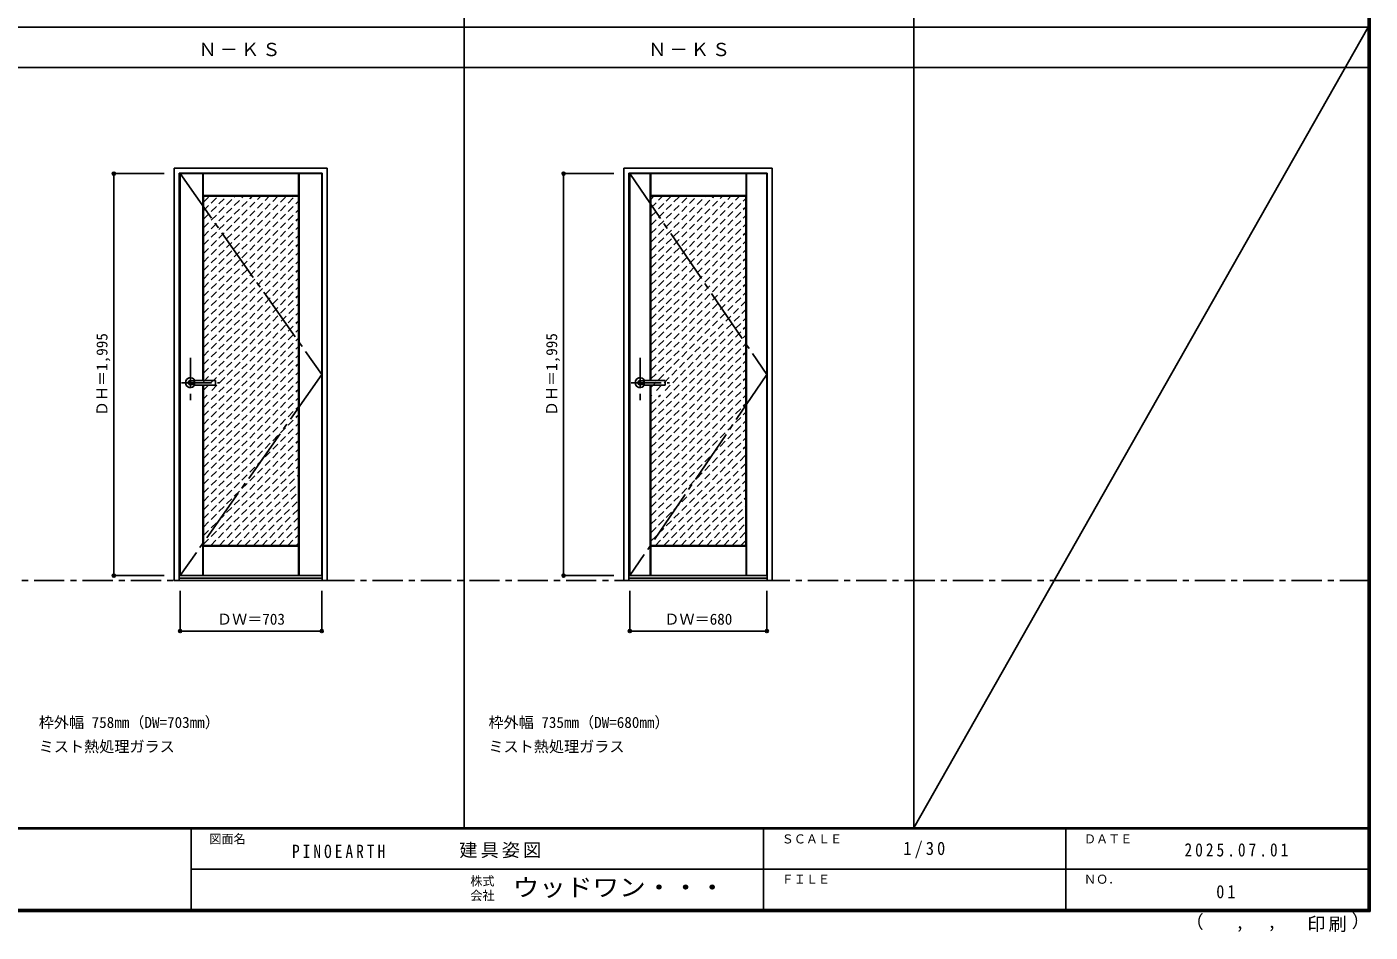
# Model space of a CAD drawing. Units: millimetres, scale not verified. Extents: x -6000 to 5700, y -4307 to 4260.
# Drawn here: x -966 to 5700, y -4307 to 186 of the extents above; entities that cross this region are included whole.
import ezdxf
from ezdxf.enums import TextEntityAlignment as Align

# ---------------------------------------------------------------- set-up
doc = ezdxf.new("R2010")
doc.units = ezdxf.units.MM
doc.header["$LTSCALE"] = 30
doc.header["$PDMODE"] = 32
doc.header["$PDSIZE"] = 15
for name, pattern in [('CHAIN1', [8, 5, -1, 1, -1]), ('CHAIN2', [12, 9, -1, 1, -1]), ('DASHED1', [1.8, 1.2, -0.6])]:
    doc.linetypes.add(name, pattern=pattern)
for name, color, linetype in [('0-1_通り芯', 4, 'CHAIN1'), ('0-2_扉', 3, 'Continuous'), ('0-3_仕上げ', 7, 'Continuous'), ('0-4_枠', 3, 'Continuous'), ('0-5_レバー', 3, 'Continuous'), ('0-7', 7, 'CHAIN2'), ('0-A_文字', 7, 'Continuous'), ('0-B_寸法', 7, 'Continuous'), ('0-C_ハッチ', 4, 'DASHED1'), ('F-1_枠', 6, 'Continuous'), ('F-A_文字', 7, 'Continuous')]:
    doc.layers.add(name, color=color, linetype=linetype)
doc.styles.add('ＭＳ ゴシック', font='')
doc.styles.get('ＭＳ ゴシック').set_extended_font_data('MS Gothic')

msp = doc.modelspace()

# ---------------------------------------------------------------- linework, layer by layer
at = {"layer": '0-1_通り芯'}
for p, q in [((-154.2, -1456), (-154.2, -1666)), ((2077.4, -1456), (2077.4, -1666)), ((-199.2, -1580), (-9.2, -1580)), ((2032.4, -1580), (2222.4, -1580))]:
    msp.add_line(p, q, dxfattribs=at)
at = {"layer": '0-1_通り芯', "color": 7}
msp.add_line((-5490, -2562.5), (5690, -2562.5), dxfattribs=at)
at = {"layer": '0-2_扉'}
for p, q in [((-205.2, -542.5), (497.8, -542.5)), ((-205.2, -2537.5), (-205.2, -542.5)), ((497.8, -2537.5), (497.8, -542.5)), ((2026.4, -542.5), (2706.4, -542.5)), ((2026.4, -2537.5), (2026.4, -542.5)), ((2706.4, -2537.5), (2706.4, -542.5)), ((-205.2, -2537.5), (497.8, -2537.5)), ((2026.4, -2537.5), (2706.4, -2537.5))]:
    msp.add_line(p, q, dxfattribs=at)
at = {"layer": '0-3_仕上げ'}
for p, q in [((-93.2, -1568.5), (-93.2, -542.5)), ((-90.2, -651), (-90.2, -542.5)), ((382.8, -651), (382.8, -542.5)), ((385.8, -2537.5), (385.8, -542.5)), ((2126.9, -1568.5), (2126.9, -542.5)), ((2128.4, -652.5), (2128.4, -542.5)), ((2129.9, -651), (2129.9, -542.5)), ((2602.9, -651), (2602.9, -542.5)), ((2605.9, -2537.5), (2605.9, -542.5)), ((-90.2, -651), (-91.7, -652.5)), ((382.8, -651), (-90.2, -651)), ((382.8, -651), (384.3, -652.5)), ((2129.9, -651), (2128.4, -652.5)), ((2130.9, -655), (2128.4, -652.5)), ((2129.9, -651), (2602.9, -651)), ((2602.9, -651), (2604.4, -652.5)), ((-93.2, -2537.5), (-93.2, -1591.5)), ((2126.9, -2537.5), (2126.9, -1591.5)), ((-89.2, -2387.5), (-91.7, -2390)), ((-90.2, -2391.5), (-91.7, -2390)), ((-91.7, -2537.5), (-91.7, -2390)), ((-90.2, -2537.5), (-90.2, -2391.5)), ((-90.2, -2391.5), (382.8, -2391.5)), ((381.8, -2387.5), (384.3, -2390)), ((382.8, -2391.5), (384.3, -2390)), ((382.8, -2537.5), (382.8, -2391.5)), ((384.3, -2537.5), (384.3, -2390)), ((2130.9, -2387.5), (2128.4, -2390)), ((2128.4, -2537.5), (2128.4, -2390)), ((2129.9, -2391.5), (2602.9, -2391.5)), ((2601.9, -2387.5), (2604.4, -2390)), ((2604.4, -2537.5), (2604.4, -2390))]:
    msp.add_line(p, q, dxfattribs=at)
at = {"layer": '0-3_仕上げ', "color": 3}
for p, q in [((-89.2, -1568.5), (-89.2, -655)), ((381.8, -655), (-89.2, -655)), ((381.8, -2387.5), (381.8, -655)), ((2130.9, -1568.5), (2130.9, -655)), ((-89.2, -2387.5), (-89.2, -1591.5)), ((2130.9, -2387.5), (2130.9, -1591.5)), ((-89.2, -2387.5), (381.8, -2387.5)), ((2130.9, -2387.5), (2601.9, -2387.5))]:
    msp.add_line(p, q, dxfattribs=at)
at = {"layer": '0-3_仕上げ'}
for points in [[(-89.2, -655), (-91.7, -652.5), (-91.7, -542.5)], [(381.8, -655), (384.3, -652.5), (384.3, -542.5)], [(2601.9, -655), (2604.4, -652.5), (2604.4, -542.5)], [(2129.9, -2537.5), (2129.9, -2391.5), (2128.4, -2390)], [(2602.9, -2537.5), (2602.9, -2391.5), (2604.4, -2390)]]:
    msp.add_lwpolyline(points, dxfattribs=at)
at = {"layer": '0-3_仕上げ', "color": 3}
msp.add_lwpolyline([(2601.9, -2387.5), (2601.9, -655), (2130.9, -655)], dxfattribs=at)
at = {"layer": '0-4_枠'}
for p, q in [((-234.2, -515.5), (523.8, -515.5)), ((-234.2, -2562.5), (-234.2, -515.5)), ((523.8, -2562.5), (523.8, -515.5)), ((1997.4, -515.5), (2732.4, -515.5)), ((1997.4, -2562.5), (1997.4, -515.5)), ((2732.4, -2562.5), (2732.4, -515.5)), ((-210.2, -539.5), (499.8, -539.5)), ((-210.2, -2562.5), (-210.2, -539.5)), ((499.8, -2562.5), (499.8, -539.5)), ((2021.4, -539.5), (2708.4, -539.5)), ((2021.4, -2562.5), (2021.4, -539.5)), ((2708.4, -2562.5), (2708.4, -539.5)), ((-234.2, -2562.5), (523.8, -2562.5)), ((-210.2, -2550.5), (499.8, -2550.5)), ((1997.4, -2562.5), (2732.4, -2562.5)), ((2021.4, -2550.5), (2708.4, -2550.5))]:
    msp.add_line(p, q, dxfattribs=at)
at = {"layer": '0-5_レバー'}
for p, q in [((-154.2, -1570.5), (-135.2, -1570.5)), ((-154.2, -1589.5), (-135.2, -1589.5)), ((-135.2, -1569.5), (-134.2, -1568.5)), ((-135.2, -1590.5), (-135.2, -1569.5)), ((-135.2, -1590.5), (-134.2, -1591.5)), ((-134.2, -1568.5), (-30.2, -1568.5)), ((-30.2, -1591.5), (-134.2, -1591.5)), ((-29.2, -1569.5), (-30.2, -1568.5)), ((-29.2, -1590.5), (-30.2, -1591.5)), ((-29.2, -1590.5), (-29.2, -1569.5)), ((2077.4, -1570.5), (2096.4, -1570.5)), ((2077.4, -1589.5), (2096.4, -1589.5)), ((2096.4, -1569.5), (2097.4, -1568.5)), ((2096.4, -1590.5), (2096.4, -1569.5)), ((2096.4, -1590.5), (2097.4, -1591.5)), ((2097.4, -1568.5), (2201.4, -1568.5)), ((2201.4, -1591.5), (2097.4, -1591.5)), ((2202.4, -1569.5), (2201.4, -1568.5)), ((2202.4, -1590.5), (2201.4, -1591.5)), ((2202.4, -1590.5), (2202.4, -1569.5))]:
    msp.add_line(p, q, dxfattribs=at)
at = {"layer": '0-5_レバー', "color": 4}
for p, q in [((-134.2, -1591.5), (-134.2, -1568.5)), ((-30.2, -1568.5), (-30.2, -1591.5)), ((2097.4, -1591.5), (2097.4, -1568.5)), ((2201.4, -1568.5), (2201.4, -1591.5))]:
    msp.add_line(p, q, dxfattribs=at)
for centre, radius, start, end in [((-154.2, -1580), 24.55, 27.93255, 332.06745), ((-154.2, -1580), 11, 59.72736, 300.27264), ((2077.4, -1580), 24.55, 27.93255, 332.06745), ((2077.4, -1580), 11, 59.72736, 300.27264)]:
    msp.add_arc(centre, radius, start, end, dxfattribs=at)
at = {"layer": '0-5_レバー'}
for centre in [(-154.2, -1580), (2077.4, -1580)]:
    msp.add_arc(centre, 9.5, 90, 270, dxfattribs=at)
at = {"layer": '0-7'}
for p, q in [((-205.2, -542.5), (497.8, -1540)), ((2026.4, -542.5), (2706.4, -1540)), ((497.8, -1540), (-205.2, -2537.5)), ((2706.4, -1540), (2026.4, -2537.5))]:
    msp.add_line(p, q, dxfattribs=at)
at = {"layer": '0-B_寸法', "color": 4}
for p, q in [((-534.2, -542.5), (-284.2, -542.5)), ((-534.2, -542.5), (-534.2, -2537.5)), ((1697.4, -542.5), (1947.4, -542.5)), ((1697.4, -542.5), (1697.4, -2537.5)), ((-534.2, -2537.5), (-284.2, -2537.5)), ((1697.4, -2537.5), (1947.4, -2537.5)), ((-205.2, -2812.5), (-205.2, -2612.5)), ((497.8, -2812.5), (497.8, -2612.5)), ((2026.4, -2812.5), (2026.4, -2612.5)), ((2706.4, -2812.5), (2706.4, -2612.5)), ((-205.2, -2812.5), (497.8, -2812.5)), ((2026.4, -2812.5), (2706.4, -2812.5))]:
    msp.add_line(p, q, dxfattribs=at)
at = {"layer": '0-B_寸法'}
for p in [(-534.2, -542.5), (1697.4, -542.5), (-534.2, -2537.5), (1697.4, -2537.5), (-205.2, -2812.5), (497.8, -2812.5), (2026.4, -2812.5), (2706.4, -2812.5)]:
    msp.add_point(p, dxfattribs=at)
at = {"layer": '0-C_ハッチ'}
for p, q in [((-89.2, -1108.42), (364.22, -655)), ((-89.2, -769.01), (24.81, -655)), ((-89.2, -1066), (321.8, -655)), ((-89.2, -1023.57), (279.37, -655)), ((-89.2, -981.15), (236.95, -655)), ((-89.2, -938.72), (194.52, -655)), ((-89.2, -896.29), (152.09, -655)), ((-89.2, -853.87), (109.67, -655)), ((-89.2, -811.44), (67.24, -655)), ((-89.2, -726.59), (-17.61, -655)), ((-89.2, -684.16), (-60.04, -655)), ((2130.9, -755.09), (2230.99, -655)), ((2130.9, -1094.5), (2570.4, -655)), ((2130.9, -1052.07), (2527.97, -655)), ((2130.9, -1009.64), (2485.55, -655)), ((2130.9, -967.22), (2443.12, -655)), ((2130.9, -924.79), (2400.69, -655)), ((2130.9, -882.37), (2358.27, -655)), ((2130.9, -839.94), (2315.84, -655)), ((2130.9, -797.51), (2273.41, -655)), ((2130.9, -670.23), (2146.13, -655)), ((2130.9, -712.66), (2188.56, -655)), ((2130.9, -1136.92), (2601.9, -665.92)), ((-89.2, -1150.85), (381.8, -679.85)), ((-89.2, -1193.28), (381.8, -722.28)), ((2130.9, -1179.35), (2601.9, -708.35)), ((-89.2, -1235.7), (381.8, -764.7)), ((2130.9, -1221.78), (2601.9, -750.78)), ((2130.9, -1264.2), (2601.9, -793.2)), ((-89.2, -1278.13), (381.8, -807.13)), ((-89.2, -1320.56), (381.8, -849.56)), ((2130.9, -1306.63), (2601.9, -835.63)), ((-89.2, -1362.98), (381.8, -891.98)), ((2130.9, -1349.06), (2601.9, -878.06)), ((2130.9, -1391.48), (2601.9, -920.48)), ((-89.2, -1405.41), (381.8, -934.41)), ((-89.2, -1447.84), (381.8, -976.84)), ((2130.9, -1433.91), (2601.9, -962.91)), ((-89.2, -1490.26), (381.8, -1019.26)), ((-89.2, -1532.69), (381.8, -1061.69)), ((2130.9, -1476.34), (2601.9, -1005.34)), ((2130.9, -1518.76), (2601.9, -1047.76)), ((-89.2, -1575.12), (381.8, -1104.12)), ((2130.9, -1561.19), (2601.9, -1090.19)), ((2130.9, -1603.61), (2601.9, -1132.61)), ((-89.2, -1617.54), (381.8, -1146.54)), ((-47.73, -1618.5), (381.8, -1188.97)), ((2158.44, -1618.5), (2601.9, -1175.04)), ((-89.2, -1702.39), (381.8, -1231.39)), ((2130.9, -1730.89), (2601.9, -1259.89)), ((2200.87, -1618.5), (2601.9, -1217.47)), ((-89.2, -1744.82), (381.8, -1273.82)), ((-89.2, -1787.25), (381.8, -1316.25)), ((2130.9, -1773.32), (2601.9, -1302.32)), ((-89.2, -1829.67), (381.8, -1358.67)), ((2130.9, -1815.75), (2601.9, -1344.75)), ((2130.9, -1858.17), (2601.9, -1387.17)), ((-89.2, -1872.1), (381.8, -1401.1)), ((-89.2, -1914.53), (381.8, -1443.53)), ((2130.9, -1900.6), (2601.9, -1429.6)), ((-89.2, -1956.95), (381.8, -1485.95)), ((-89.2, -1999.38), (381.8, -1528.38)), ((2130.9, -1943.03), (2601.9, -1472.03)), ((2130.9, -1985.45), (2601.9, -1514.45)), ((-89.2, -2041.81), (381.8, -1570.81)), ((2130.9, -2027.88), (2601.9, -1556.88)), ((2130.9, -2070.3), (2601.9, -1599.3)), ((-89.2, -2084.23), (381.8, -1613.23)), ((-89.2, -1659.97), (-70.73, -1641.5)), ((-89.2, -2126.66), (381.8, -1655.66)), ((2130.9, -1688.47), (2177.87, -1641.5)), ((2130.9, -1646.04), (2135.44, -1641.5)), ((2130.9, -2112.73), (2601.9, -1641.73)), ((-89.2, -2169.08), (381.8, -1698.08)), ((2130.9, -2155.16), (2601.9, -1684.16)), ((2130.9, -2197.58), (2601.9, -1726.58)), ((-89.2, -2211.51), (381.8, -1740.51)), ((-89.2, -2253.94), (381.8, -1782.94)), ((2130.9, -2240.01), (2601.9, -1769.01)), ((-89.2, -2296.36), (381.8, -1825.36)), ((2130.9, -2282.44), (2601.9, -1811.44)), ((2130.9, -2324.86), (2601.9, -1853.86)), ((-89.2, -2338.79), (381.8, -1867.79)), ((-89.2, -2381.22), (381.8, -1910.22)), ((2130.9, -2367.29), (2601.9, -1896.29)), ((-53.06, -2387.5), (381.8, -1952.64)), ((-10.63, -2387.5), (381.8, -1995.07)), ((2153.12, -2387.5), (2601.9, -1938.72)), ((2195.54, -2387.5), (2601.9, -1981.14)), ((31.8, -2387.5), (381.8, -2037.5)), ((2237.97, -2387.5), (2601.9, -2023.57)), ((2280.4, -2387.5), (2601.9, -2066)), ((74.22, -2387.5), (381.8, -2079.92)), ((116.65, -2387.5), (381.8, -2122.35)), ((2322.82, -2387.5), (2601.9, -2108.42)), ((159.08, -2387.5), (381.8, -2164.78)), ((2365.25, -2387.5), (2601.9, -2150.85)), ((2407.68, -2387.5), (2601.9, -2193.27)), ((201.5, -2387.5), (381.8, -2207.2)), ((243.93, -2387.5), (381.8, -2249.63)), ((2450.1, -2387.5), (2601.9, -2235.7)), ((286.35, -2387.5), (381.8, -2292.05)), ((2492.53, -2387.5), (2601.9, -2278.13)), ((2534.95, -2387.5), (2601.9, -2320.55)), ((328.78, -2387.5), (381.8, -2334.48)), ((371.21, -2387.5), (381.8, -2376.91)), ((2577.38, -2387.5), (2601.9, -2362.98))]:
    msp.add_line(p, q, dxfattribs=at)
at = {"layer": 'F-1_枠'}
for p, q in [((1204.8, 4175), (1204.8, -3790)), ((3436.4, 4175), (3436.4, -3790)), ((5690, 4175), (5690, -4205)), ((5695, 4175), (5695, -4205)), ((5700, 4175), (5700, -4205)), ((-6000, 184.5), (5700, 184.5)), ((-6000, -15.5), (5700, -15.5)), ((5700, -3790), (-6000, -3790)), ((5700, -3795), (-6000, -3795)), ((-150, -3795), (-150, -4195)), ((2690, -3795), (2690, -4195)), ((4190, -3795), (4190, -4195)), ((-150, -3995), (5690, -3995.01)), ((5700, -4195), (-6000, -4195)), ((5700, -4200), (-6000, -4200)), ((5700, -4205), (-6000, -4205))]:
    msp.add_line(p, q, dxfattribs=at)
at = {"layer": 'F-A_文字'}
msp.add_line((3436.4, -3790), (5690, 184.5), dxfattribs=at)

# ---------------------------------------------------------------- texts
at = {"layer": '0-A_文字', "style": 'ＭＳ ゴシック'}
for s, p in [('枠外幅 758mm（DW=703mm）', (-906.8, -3310)), ('枠外幅 735mm（DW=680mm）', (1324.8, -3310)), ('ミスト熱処理ガラス', (-906.8, -3430)), ('ミスト熱処理ガラス', (1324.8, -3430))]:
    msp.add_text(s, height=54.99, dxfattribs=at).set_placement(p, align=Align.BOTTOM_LEFT)
at = {"layer": '0-A_文字', "char_height": 65.98, "attachment_point": 7, "style": 'ＭＳ ゴシック'}
for insert in [(-113.5, 39.5), (2118.1, 39.5)]:
    msp.add_mtext('\\T1.17;Ｎ－ＫＳ', dxfattribs=dict(at, insert=insert))
at = {"layer": '0-B_寸法', "style": 'ＭＳ ゴシック'}
for p in [(-549.2, -1746.25), (1682.4, -1746.25)]:
    msp.add_text('ＤＨ＝1,995', height=54.99, rotation=90, dxfattribs=at).set_placement(p, align=Align.BOTTOM_LEFT)
for s, p in [('ＤＷ＝703', (-22.45, -2797.5)), ('ＤＷ＝680', (2197.65, -2797.5))]:
    msp.add_text(s, height=54.99, dxfattribs=at).set_placement(p, align=Align.BOTTOM_LEFT)
at = {"layer": 'F-A_文字', "style": 'ＭＳ ゴシック'}
for s, height, p in [('図面名', 43.99, (-60, -3880)), ('ＳＣＡＬＥ', 43.99, (2780, -3880)), ('ＤＡＴＥ', 43.99, (4280, -3880)), ('株式', 43.99, (1235, -4089)), ('ＦＩＬＥ', 43.99, (2780, -4080)), ('ＮＯ．', 43.99, (4280, -4080)), ('会社', 43.99, (1235, -4161)), ('（', 65.98, (4784.03, -4308.31)), ('）', 65.98, (5608.4, -4304.13)), (',', 65.98, (5031.28, -4308.31)), (',', 65.98, (5190.2, -4305.53))]:
    msp.add_text(s, height=height, dxfattribs=at).set_placement(p, align=Align.BOTTOM_LEFT)
at = {"layer": 'F-A_文字', "style": 'ＭＳ ゴシック', "width": 1.1}
msp.add_text('ウッドワン・・・', height=87.98, dxfattribs=at).set_placement((1445, -4155), align=Align.BOTTOM_LEFT)
at = {"layer": 'F-A_文字', "char_height": 65.98, "attachment_point": 7, "style": 'ＭＳ ゴシック'}
for s, insert in [('\\T1.17;建具姿図', (1180.42, -3940)), ('\\T1.38;\\W0.9;1/30', (3383.75, -3940)), ('\\T1.39;\\W0.85;PINOEARTH', (350, -3940)), ('\\T1.39;\\W0.85;2025.07.01', (4778.75, -3932.5)), ('\\T1.36;\\W0.9;01', (4936.25, -4140)), ('\\T1.17;印刷', (5388.15, -4306.92))]:
    msp.add_mtext(s, dxfattribs=dict(at, insert=insert))

doc.saveas('drawing.dxf')
